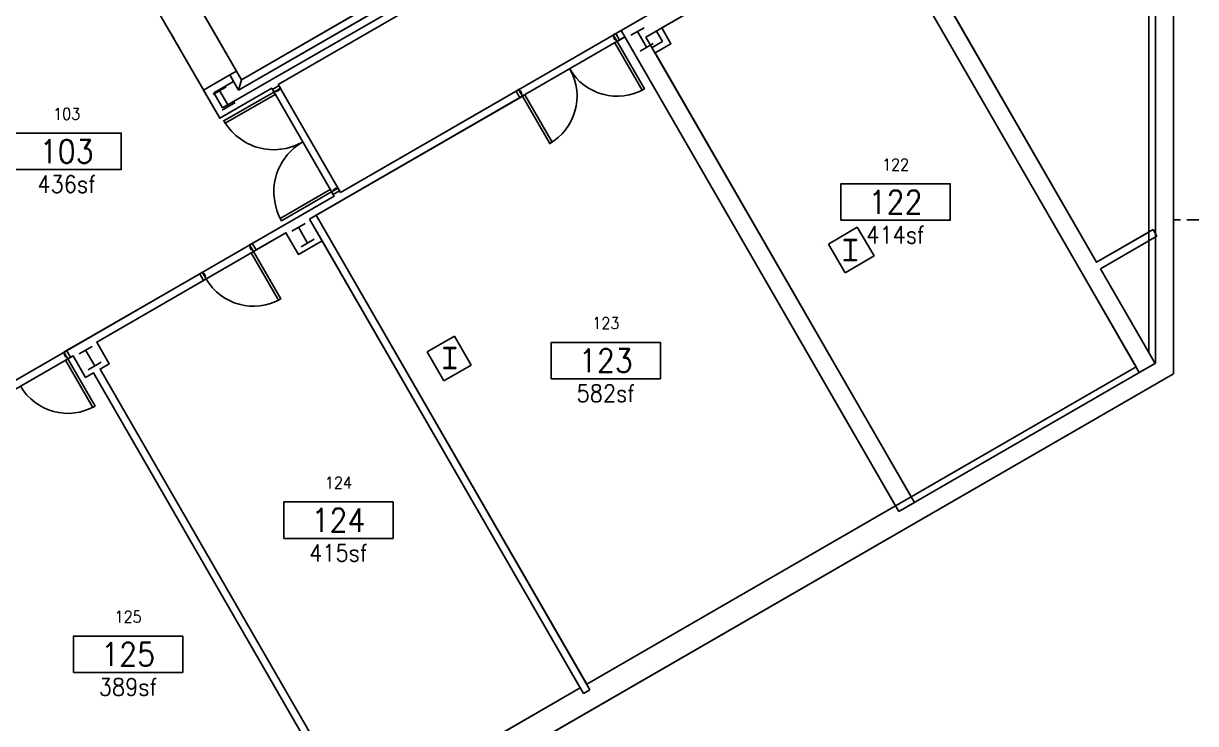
# Model space of a CAD drawing. Header units: inches. Extents: x 597 to 4798, y 649 to 3185.
# Drawn here: x 2985 to 3758, y 1886 to 2348 of the extents above; entities that cross this region are included whole.
import ezdxf
from ezdxf.enums import TextEntityAlignment as Align

# ---------------------------------------------------------------- set-up
doc = ezdxf.new("R2010")
doc.units = ezdxf.units.IN
doc.header["$LTSCALE"] = 64
doc.header["$MEASUREMENT"] = 0
doc.linetypes.add('HIDDEN2', pattern=[0.1875, 0.125, -0.0625])
for name, color, linetype in [('A-FLOR', 8, 'Continuous'), ('A-Wall', 8, 'Continuous'), ('B-COL', 8, 'Continuous'), ('bldg2', 8, 'HIDDEN2'), ('sp-gross', 40, 'Continuous'), ('SP-PLAREA', 200, 'Continuous'), ('SP-RMBX', 7, 'Continuous'), ('SP-RMDR', 2, 'Continuous'), ('SP-RMNO', 6, 'Continuous'), ('SP-ROOM', 4, 'Continuous')]:
    doc.layers.add(name, color=color, linetype=linetype)
doc.styles.add('ATTR', font='romans.shx', dxfattribs={"width": 0.8, "height": 0.10401})
doc.styles.add('ROMANS', font='ROMANS.shx', dxfattribs={"width": 0.9})

# ---------------------------------------------------------------- blocks, each defined once
blk = doc.blocks.new('FMGRM1')
at = {"layer": 'SP-RMBX', "color": 255}
blk.add_lwpolyline([(-0.375, -0.125), (0.375, -0.125), (0.375, 0.125), (-0.375, 0.125)], close=True, dxfattribs=at)
at = {"style": 'ROMANS', "width": 0.9}
for tag, p in [('RMAREA', (0, -0.2836)), ('DATA1', (0, -0.443)), ('DATA2', (0, -0.6024)), ('DATA3', (0, -0.7618)), ('DATA4', (0, -0.9213)), ('DATA5', (0, -1.0807))]:
    blk.add_attdef(tag, text='', height=0.1172, dxfattribs=at).set_placement(p, align=Align.CENTER)
at = {"layer": 'SP-RMDR', "style": 'ROMANS', "width": 0.9}
blk.add_attdef('RMDOOR', text='', height=0.08, dxfattribs=at).set_placement((0, 0.2569), align=Align.MIDDLE)
at = {"layer": 'SP-RMNO', "style": 'ROMANS', "width": 0.9}
blk.add_attdef('RMNUMB', text='', height=0.16, dxfattribs=at).set_placement((0, 0), align=Align.MIDDLE)

msp = doc.modelspace()

# ---------------------------------------------------------------- linework, layer by layer
at = {"color": 8}
for p, q in [((3129.06, 2310.61), (3235.58, 2372.11)), ((3127.23, 2303.78), (3242.41, 2370.28)), ((3125.81, 2316.24), (3121.48, 2313.74)), ((3121.48, 2313.74), (3127.23, 2303.78)), ((3125.81, 2316.24), (3129.06, 2310.61)), ((3129.06, 2310.61), (3127.23, 2303.78)), ((3129.06, 2310.61), (3127.23, 2303.78))]:
    msp.add_line(p, q, dxfattribs=at)
at = {"color": 8, "linetype": 'Continuous'}
for p, q in [((3526.44, 2205.23), (3534.47, 2205.23)), ((3526.44, 2205.23), (3526.44, 2204.64)), ((3526.44, 2204.64), (3529.42, 2204.64)), ((3530.29, 2192.9), (3530.29, 2203.78)), ((3530.63, 2192.9), (3530.63, 2203.78)), ((3531.49, 2204.64), (3534.47, 2204.64)), ((3534.47, 2205.23), (3534.47, 2204.64)), ((3526.44, 2192.04), (3529.42, 2192.04)), ((3526.44, 2191.44), (3526.44, 2192.04)), ((3526.44, 2191.44), (3534.47, 2191.44)), ((3531.49, 2192.04), (3534.47, 2192.04)), ((3534.47, 2191.44), (3534.47, 2192.04)), ((3262.44, 2134.11), (3270.47, 2134.11)), ((3262.44, 2134.11), (3262.44, 2133.51)), ((3262.44, 2133.51), (3265.42, 2133.51)), ((3266.29, 2121.77), (3266.29, 2132.65)), ((3266.63, 2121.77), (3266.63, 2132.65)), ((3267.49, 2133.51), (3270.47, 2133.51)), ((3270.47, 2134.11), (3270.47, 2133.51)), ((3262.44, 2120.91), (3265.42, 2120.91)), ((3262.44, 2120.32), (3262.44, 2120.91)), ((3262.44, 2120.32), (3270.47, 2120.32)), ((3267.49, 2120.91), (3270.47, 2120.91)), ((3270.47, 2120.32), (3270.47, 2120.91))]:
    msp.add_line(p, q, dxfattribs=at)
at = {"color": 8}
for points in [[(3692.73, 2190.35, 0), (3548.23, 2440.63, 0)], [(3543.84, 2424.24, 0), (3683.59, 2182.18, 0)], [(3471.64, 2396.41, 0), (3379.33, 2343.12, 0)], [(3395.73, 2338.72, 0), (3477.64, 2386.02, 0)], [(3235.58, 2372.11, 0), (3129.06, 2310.61, 0)], [(3127.23, 2303.78, 0), (3242.41, 2370.28, 0)], [(3240.52, 2363.56, 0), (3148.72, 2310.56, 0)], [(3153.38, 2307.48, 0), (3245.18, 2360.48, 0)], [(3374.15, 2340.12, 0), (3375.88, 2341.12, 0), (3378.38, 2336.79, 0), (3376.65, 2335.79, 0), (3374.15, 2340.12, 0)], [(3379.34, 2343.11, 0), (3375.88, 2341.12, 0)], [(3375.88, 2341.12, 0), (3378.38, 2336.79, 0)], [(3379.33, 2343.12, 0), (3562.34, 2026.14, 0)], [(3381.84, 2338.78, 0), (3379.34, 2343.11, 0)], [(3374.77, 2339.03, 0), (3374.23, 2338.72, 0), (3375.23, 2336.99, 0), (3375.77, 2337.3, 0), (3374.77, 2339.03, 0)], [(3376.65, 2335.79, 0), (3375.13, 2334.91, 0), (3393.13, 2303.73, 0), (3394.65, 2304.61, 0), (3376.65, 2335.79, 0)], [(3378.38, 2336.79, 0), (3381.84, 2338.78, 0)], [(3572.73, 2032.14, 0), (3395.73, 2338.72, 0)], [(3121.48, 2313.74, 0), (3104.16, 2303.74, 0)], [(3148.72, 2310.56, 0), (3116.67, 2292.06, 0)], [(3125.81, 2316.24, 0), (3121.48, 2313.74, 0)], [(3121.48, 2313.74, 0), (3127.23, 2303.78, 0)], [(3123.98, 2309.41, 0), (3121.48, 2313.74, 0)], [(3129.06, 2310.61, 0), (3125.81, 2316.24, 0)], [(3104.16, 2303.74, 0), (3114.84, 2285.23, 0)], [(3110.99, 2301.91, 0), (3123.98, 2309.41, 0)], [(3114.84, 2285.23, 0), (3149.05, 2304.98, 0)], [(3150.48, 2302.51, 0), (3151.36, 2300.99, 0), (3118.45, 2281.99, 0), (3117.57, 2283.51, 0), (3150.48, 2302.51, 0)], [(3149.05, 2304.98, 0), (3149.48, 2304.24, 0)], [(3154.81, 2305.01, 0), (3153.81, 2306.74, 0), (3149.48, 2304.24, 0), (3150.48, 2302.51, 0), (3154.81, 2305.01, 0)], [(3149.48, 2304.24, 0), (3153.81, 2306.74, 0)], [(3153.73, 2304.38, 0), (3154.04, 2303.84, 0), (3152.31, 2302.84, 0), (3152, 2303.38, 0), (3153.73, 2304.38, 0)], [(3153.81, 2306.74, 0), (3153.38, 2307.48, 0)], [(3310.06, 2303.11, 0), (3194.44, 2236.36, 0)], [(3311.79, 2304.11, 0), (3310.06, 2303.11, 0), (3312.56, 2298.78, 0), (3314.29, 2299.78, 0), (3311.79, 2304.11, 0)], [(3312.56, 2298.78, 0), (3310.06, 2303.11, 0)], [(3312.42, 2303.03, 0), (3312.96, 2303.34, 0), (3313.96, 2301.61, 0), (3313.42, 2301.3, 0), (3312.42, 2303.03, 0)], [(3116.67, 2292.06, 0), (3110.99, 2301.91, 0)], [(3194.78, 2230.78, 0), (3312.56, 2298.78, 0)], [(3314.29, 2299.78, 0), (3315.81, 2300.66, 0), (3333.81, 2269.48, 0), (3332.29, 2268.61, 0), (3314.29, 2299.78, 0)], [(3188.48, 2236.69, 0), (3187.61, 2238.21, 0), (3154.7, 2219.21, 0), (3155.57, 2217.69, 0), (3188.48, 2236.69, 0)], [(3190.11, 2233.86, 0), (3163.7, 2218.61, 0)], [(3192.81, 2239.19, 0), (3193.81, 2237.46, 0), (3189.48, 2234.96, 0), (3188.48, 2236.69, 0), (3192.81, 2239.19, 0)], [(3193.81, 2237.46, 0), (3189.48, 2234.96, 0)], [(3189.48, 2234.96, 0), (3190.11, 2233.86, 0)], [(3191.73, 2238.57, 0), (3191.42, 2239.11, 0), (3189.68, 2238.11, 0), (3190, 2237.57, 0), (3191.73, 2238.57, 0)], [(3194.44, 2236.36, 0), (3193.81, 2237.46, 0)], [(3173.99, 2218.78, 0), (3194.78, 2230.78, 0)], [(3163.7, 2218.61, 0), (3136.23, 2202.75, 0)], [(3178.32, 2221.28, 0), (3173.99, 2218.78, 0)], [(3173.99, 2218.78, 0), (3354.49, 1906.14, 0)], [(3182.24, 2204.49, 0), (3173.99, 2218.78, 0)], [(3358.82, 1908.64, 0), (3178.32, 2221.28, 0)], [(3138.73, 2198.42, 0), (3158.4, 2209.78, 0)], [(3158.4, 2209.78, 0), (3166.66, 2195.49, 0)], [(3534.89, 2213.47, 0), (3515.92, 2202.32, 0)], [(3546.03, 2194.5, 0), (3534.89, 2213.47, 0)], [(3730.02, 2211.87, 0), (3692.73, 2190.35, 0)], [(3732.52, 2207.54, 0), (3730.02, 2211.87, 0)], [(3134.49, 2201.75, 0), (3136.23, 2202.75, 0), (3138.73, 2198.42, 0), (3136.99, 2197.42, 0), (3134.49, 2201.75, 0)], [(3136.23, 2202.75, 0), (3138.73, 2198.42, 0)], [(3166.66, 2195.49, 0), (3182.24, 2204.49, 0)], [(3515.92, 2202.32, 0), (3527.07, 2183.35, 0)], [(3695.23, 2186.02, 0), (3732.52, 2207.54, 0)], [(3135.12, 2200.66, 0), (3134.58, 2200.35, 0), (3135.58, 2198.62, 0), (3136.12, 2198.93, 0), (3135.12, 2200.66, 0)], [(3136.99, 2197.42, 0), (3135.48, 2196.54, 0), (3153.48, 2165.37, 0), (3154.99, 2166.24, 0), (3136.99, 2197.42, 0)], [(3527.07, 2183.35, 0), (3546.03, 2194.5, 0)], [(3101.58, 2182.75, 0), (3023.4, 2137.61, 0)], [(3103.32, 2183.75, 0), (3101.58, 2182.75, 0), (3104.08, 2178.42, 0), (3105.82, 2179.42, 0), (3103.32, 2183.75, 0)], [(3104.08, 2178.42, 0), (3101.58, 2182.75, 0)], [(3103.94, 2182.66, 0), (3104.48, 2182.98, 0), (3105.48, 2181.24, 0), (3104.94, 2180.93, 0), (3103.94, 2182.66, 0)], [(3683.59, 2182.18, 0), (3720.85, 2117.65, 0)], [(3731.24, 2123.65, 0), (3695.23, 2186.02, 0)], [(3033.7, 2137.78, 0), (3104.08, 2178.42, 0)], [(3269.59, 2141.65, 0), (3251.51, 2131.21, 0)], [(3280.59, 2122.6, 0), (3269.59, 2141.65, 0)], [(3023.4, 2137.61, 0), (3013.88, 2132.11, 0)], [(3041.95, 2123.49, 0), (3033.7, 2137.78, 0)], [(3012.14, 2131.11, 0), (3013.88, 2132.11, 0), (3016.38, 2127.78, 0), (3014.64, 2126.78, 0), (3012.14, 2131.11, 0)], [(3012.77, 2130.02, 0), (3012.23, 2129.71, 0), (3013.23, 2127.98, 0), (3013.77, 2128.29, 0), (3012.77, 2130.02, 0)], [(3014.64, 2126.78, 0), (3013.13, 2125.9, 0), (3031.13, 2094.73, 0), (3032.65, 2095.6, 0), (3014.64, 2126.78, 0)], [(3013.88, 2132.11, 0), (3016.38, 2127.78, 0)], [(3016.38, 2127.78, 0), (3018.11, 2128.78, 0)], [(3018.11, 2128.78, 0), (3026.36, 2114.49, 0)], [(3251.51, 2131.21, 0), (3262.51, 2112.16, 0)], [(3026.36, 2114.49, 0), (3031.56, 2117.49, 0)], [(3031.56, 2117.49, 0), (3194.06, 1836.03, 0)], [(3035.89, 2119.99, 0), (3041.95, 2123.49, 0)], [(3198.39, 1838.53, 0), (3035.89, 2119.99, 0)], [(3262.51, 2112.16, 0), (3280.59, 2122.6, 0)], [(3720.85, 2117.65, 0), (3731.24, 2123.65, 0)], [(3562.34, 2026.14, 0), (3572.73, 2032.14, 0)], [(3354.49, 1906.14, 0), (3358.82, 1908.64, 0)]]:
    msp.add_polyline3d(points, dxfattribs=at)
for centre, radius, start, end in [((3376.65, 2335.79), 36, 210.00084, 300.00084), ((3188.48, 2236.69), 38, 120, 210), ((3136.99, 2197.42), 36, 210.00084, 300.00084), ((3014.64, 2126.78), 36, 210.00084, 300.00084)]:
    msp.add_arc(centre, radius, start, end, dxfattribs=at)
at = {"color": 8, "extrusion": (0, 0, -1)}
for centre, radius, start, end in [((-3314.29, 2299.78), 36, 150.86636, 240.86636), ((-3150.48, 2302.51), 38, 240.82026, 330.82026)]:
    msp.add_arc(centre, radius, start, end, dxfattribs=at)
at = {"color": 8, "linetype": 'Continuous'}
for centre, start, end in [((3529.42, 2203.78), 0, 90), ((3531.49, 2203.78), 90, 180), ((3529.42, 2192.9), 270, 0), ((3531.49, 2192.9), 180, 270), ((3265.42, 2132.65), 0, 90), ((3267.49, 2132.65), 90, 180), ((3265.42, 2121.77), 270, 0), ((3267.49, 2121.77), 180, 270)]:
    msp.add_arc(centre, 0.862, start, end, dxfattribs=at)
at = {"layer": 'A-FLOR', "color": 8}
for p, q in [((3098.81, 2363), (3125.81, 2316.24)), ((3509.31, 2201.05), (3509.31, 2201.05)), ((3509.31, 2201.05), (3509.31, 2201.05))]:
    msp.add_line(p, q, dxfattribs=at)
at = {"layer": 'A-Wall', "color": 8}
for p, q in [((3731.46, 2546.4), (3731.46, 2123.78)), ((3727.21, 2538.2), (3727.21, 2130.64)), ((3743.46, 2534.36), (3743.46, 2116.85)), ((3402.66, 2342.71), (3406.65, 2335.8)), ((3406.13, 2344.71), (3412.12, 2334.33)), ((3399.73, 2331.8), (3406.65, 2335.8)), ((3401.73, 2328.33), (3412.12, 2334.33)), ((3727.21, 2130.64), (3727.21, 2130.64)), ((3743.46, 2116.85), (1763.06, 973.47)), ((3718.72, 2121.33), (3356.7, 1912.32)), ((3731.46, 2123.78), (3567.54, 2029.14)), ((3352.37, 1909.82), (3215.97, 1831.07))]:
    msp.add_line(p, q, dxfattribs=at)
at = {"layer": 'B-COL', "color": 8}
for p, q in [((3385.8, 2339.91), (3394.47, 2344.91)), ((3390.13, 2342.41), (3396.13, 2332.02)), ((3391.8, 2329.52), (3400.47, 2334.52)), ((3110.37, 2300.98), (3119.03, 2305.98)), ((3114.7, 2303.48), (3120.7, 2293.08)), ((3116.37, 2290.58), (3125.03, 2295.58)), ((3162.37, 2210.91), (3171.03, 2215.91)), ((3166.7, 2213.41), (3172.7, 2203.02)), ((3168.37, 2200.52), (3177.03, 2205.52)), ((3022.07, 2129.91), (3030.73, 2134.91)), ((3026.4, 2132.41), (3032.4, 2122.02)), ((3028.07, 2119.52), (3036.73, 2124.52))]:
    msp.add_line(p, q, dxfattribs=at)
at = {"layer": 'bldg2', "color": 8}
for p, q in [((3062.67, 2375.59), (3101.14, 2308.96)), ((3904.11, 2218.36), (3743.46, 2218.36))]:
    msp.add_line(p, q, dxfattribs=at)
at = {"layer": 'DefPoints', "color": 8}
msp.add_line((3013.88, 2132.11), (3015.61, 2133.11), dxfattribs=at)
at = {"layer": 'sp-gross', "flags": 128}
msp.add_lwpolyline([(1763.06, 973.47), (3743.46, 2116.85), (3743.46, 2534.36), (4490.46, 2534.36), (4490.46, 3074.36), (3453.92, 3074.36), (3106.46, 2873.76), (3011.46, 3038.3), (2378.17, 2672.68), (2394.67, 2644.1), (2297.9, 2588.22), (2285.9, 2609.01), (2175.04, 2545.01), (2187.04, 2524.22), (2090.05, 2468.22), (2078.05, 2489.01), (1967.2, 2425.01)], dxfattribs=at)
at = {"layer": 'SP-PLAREA', "flags": 128}
for points in [[(3153.38, 2307.48), (3194.44, 2236.36), (3731.46, 2546.42), (3732.96, 2546.4), (3732.96, 2629.36), (3695.4, 2629.36), (3695.4, 2682.34), (3578.37, 2682.34), (3580.77, 2554.23)], [(3550.95, 2436.43), (3692.73, 2190.35), (3727.21, 2210.25), (3727.21, 2538.2)], [(3078.56, 2398.08), (3129.06, 2310.61), (3235.58, 2372.11), (3185.08, 2459.58)], [(2938.2, 2303.19), (2837.74, 2245.19), (2930.74, 2084.11), (3190.11, 2233.86), (3149.05, 2304.98), (3114.84, 2285.23), (3054.41, 2389.91), (3023.91, 2442.74), (2899.2, 2370.74)], [(3543.84, 2424.24), (3406.13, 2344.71), (3412.12, 2334.33), (3401.73, 2328.33), (3570.61, 2035.82), (3718.72, 2121.33)], [(3356.7, 1912.32), (3560.22, 2029.82), (3381.84, 2338.78), (3178.32, 2221.28)], [(3198.39, 1838.53), (3208.35, 1844.28), (3215.97, 1831.07), (3352.37, 1909.82), (3182.24, 2204.49), (3166.66, 2195.49), (3158.4, 2209.78), (3033.7, 2137.78), (3041.95, 2123.49), (3035.89, 2119.99)], [(3050.13, 1735.32), (3192.59, 1817.57), (3184.96, 1830.78), (3194.06, 1836.03), (3031.56, 2117.49), (3026.36, 2114.49), (3018.11, 2128.78), (2933.23, 2079.77), (2976.24, 2005.29), (2914.75, 1969.79)]]:
    msp.add_lwpolyline(points, close=True, dxfattribs=at)

# ---------------------------------------------------------------- block references
at = {"layer": 'SP-ROOM', "xscale": 96, "yscale": 96, "zscale": 96}
for p, values in [((3013.93, 2263.42), {'RMAREA': '436sf', 'RMDOOR': '103', 'RMNUMB': '103'}), ((3560.22, 2230.03), {'RMAREA': '414sf', 'RMDOOR': '122', 'RMNUMB': '122'}), ((3369.27, 2125.55), {'RMAREA': '582sf', 'RMDOOR': '123', 'RMNUMB': '123'}), ((3193.03, 2020.42), {'RMAREA': '415sf', 'RMDOOR': '124', 'RMNUMB': '124'}), ((3054.4, 1932.05), {'RMAREA': '389sf', 'RMDOOR': '125', 'RMNUMB': '125'})]:
    msp.add_blockref('FMGRM1', p, dxfattribs=at).add_auto_attribs(values)

# ---------------------------------------------------------------- texts
at = {"color": 8, "style": 'ATTR', "width": 0.8, "flags": 9}
for p in [(3530.46, 2191.44), (3266.46, 2120.32)]:
    msp.add_attdef('ESTCODE', p, '', height=0.00345, dxfattribs=at)

doc.saveas('drawing.dxf')
